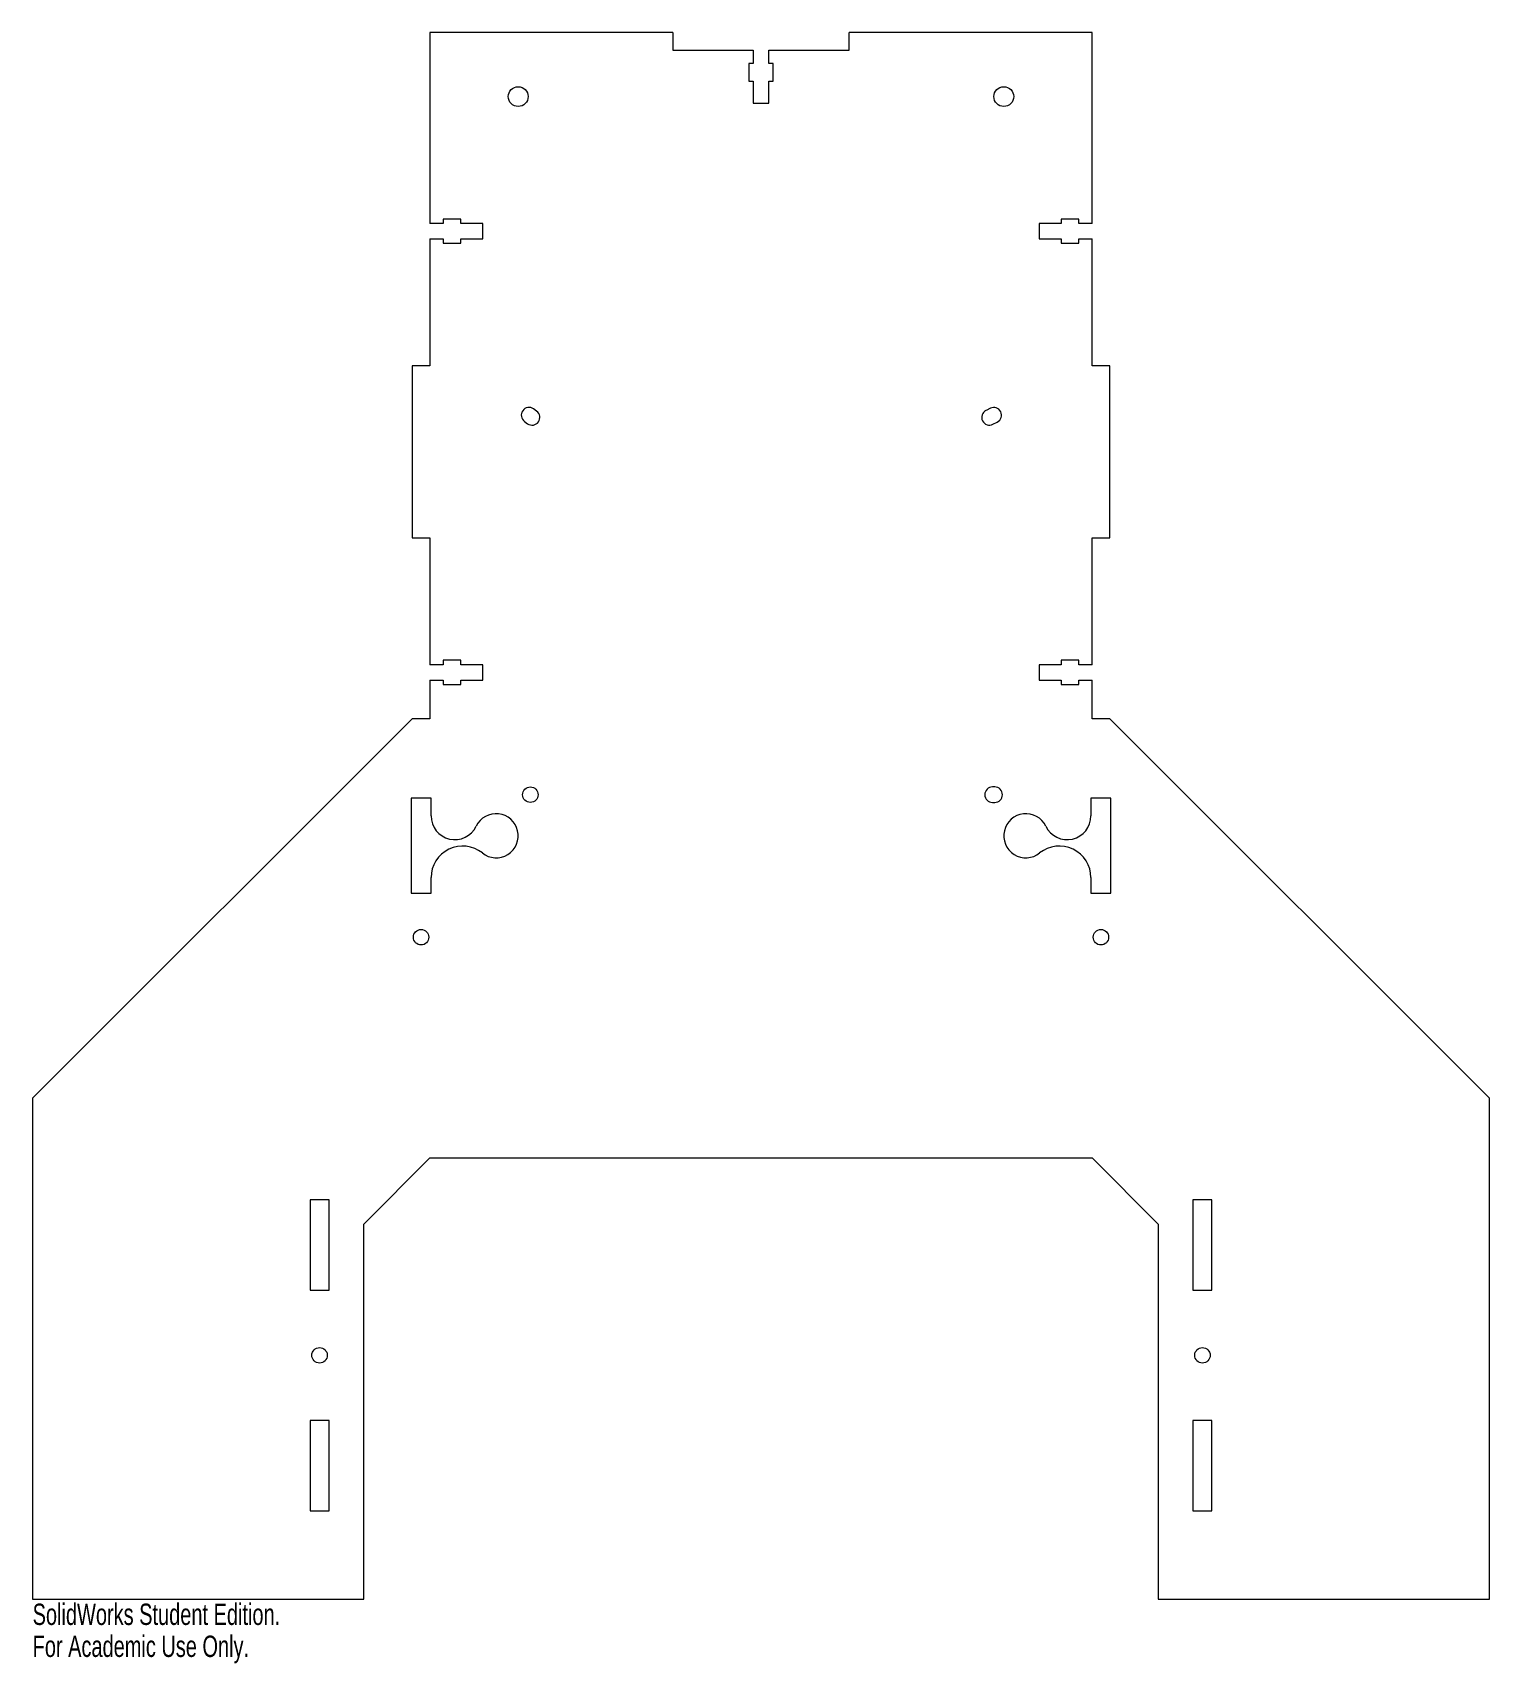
# Model space of a CAD drawing. Header units: millimetres. Extents: x -165 to 165, y -370 to 0.
import ezdxf

# ---------------------------------------------------------------- set-up
doc = ezdxf.new("R2010")
doc.units = ezdxf.units.MM
doc.styles.add('SLDTEXTSTYLE0', font='TXT', dxfattribs={"width": 0.7})

msp = doc.modelspace()

# ---------------------------------------------------------------- linework, layer by layer
at = {"color": 7, "linetype": 'Continuous', "lineweight": 15}
for p, q in [((-75, 0), (-75, -43.25)), ((-20, 0), (-75, 0)), ((-20, 0), (-20, -4)), ((75, 0), (20, 0)), ((20, -4), (20, 0)), ((75, -43.25), (75, 0)), ((-20, -4), (-1.75, -4)), ((-1.75, -7), (-2.75, -7)), ((-2.75, -7), (-2.75, -11)), ((-1.75, -4), (-1.75, -7)), ((1.75, -7), (1.75, -4)), ((1.75, -4), (20, -4)), ((2.75, -7), (1.75, -7)), ((2.75, -11), (2.75, -7)), ((-2.75, -11), (-1.75, -11)), ((-1.75, -11), (-1.75, -16)), ((1.75, -16), (1.75, -11)), ((1.75, -11), (2.75, -11)), ((-1.75, -16), (1.75, -16)), ((-72, -43.25), (-75, -43.25)), ((-68, -42.25), (-72, -42.25)), ((-72, -42.25), (-72, -43.25)), ((-68, -43.25), (-68, -42.25)), ((-63, -43.25), (-68, -43.25)), ((-63, -46.75), (-63, -43.25)), ((68, -43.25), (63, -43.25)), ((63, -43.25), (63, -46.75)), ((72, -42.25), (68, -42.25)), ((68, -42.25), (68, -43.25)), ((72, -43.25), (72, -42.25)), ((75, -43.25), (72, -43.25)), ((-75, -46.75), (-75, -75.5)), ((-75, -46.75), (-72, -46.75)), ((-72, -46.75), (-72, -47.75)), ((-72, -47.75), (-68, -47.75)), ((-68, -47.75), (-68, -46.75)), ((-68, -46.75), (-63, -46.75)), ((63, -46.75), (68, -46.75)), ((68, -46.75), (68, -47.75)), ((68, -47.75), (72, -47.75)), ((72, -47.75), (72, -46.75)), ((72, -46.75), (75, -46.75)), ((75, -75.5), (75, -46.75)), ((-79, -75.5), (-79, -114.5)), ((-75, -75.5), (-79, -75.5)), ((79, -75.5), (75, -75.5)), ((79, -114.5), (79, -75.5)), ((-53.57, -88.12), (-52.87, -88.62)), ((-50.83, -85.78), (-51.53, -85.28)), ((51.97, -85.13), (50.97, -85.63)), ((52.53, -88.77), (53.53, -88.27)), ((-79, -114.5), (-75, -114.5)), ((-75, -114.5), (-75, -143.25)), ((75, -114.5), (79, -114.5)), ((75, -143.25), (75, -114.5)), ((-72, -143.25), (-75, -143.25)), ((-68, -142.25), (-72, -142.25)), ((-72, -142.25), (-72, -143.25)), ((-68, -143.25), (-68, -142.25)), ((-63, -143.25), (-68, -143.25)), ((-63, -146.75), (-63, -143.25)), ((68, -143.25), (63, -143.25)), ((63, -143.25), (63, -146.75)), ((72, -142.25), (68, -142.25)), ((68, -142.25), (68, -143.25)), ((72, -143.25), (72, -142.25)), ((75, -143.25), (72, -143.25)), ((-75, -146.75), (-75, -155.5)), ((-75, -146.75), (-72, -146.75)), ((-72, -146.75), (-72, -147.75)), ((-72, -147.75), (-68, -147.75)), ((-68, -147.75), (-68, -146.75)), ((-68, -146.75), (-63, -146.75)), ((63, -146.75), (68, -146.75)), ((68, -146.75), (68, -147.75)), ((68, -147.75), (72, -147.75)), ((72, -147.75), (72, -146.75)), ((72, -146.75), (75, -146.75)), ((75, -155.5), (75, -146.75)), ((-79, -155.5), (-165, -241.5)), ((-75, -155.5), (-79, -155.5)), ((79, -155.5), (75, -155.5)), ((165, -241.5), (79, -155.5)), ((-74.75, -173.5), (-79.25, -173.5)), ((-79.25, -173.5), (-79.25, -195)), ((-74.75, -177.5), (-74.75, -173.5)), ((52.95, -170.95), (52.45, -170.95)), ((79.25, -173.5), (74.75, -173.5)), ((74.75, -173.5), (74.75, -177.5)), ((79.25, -195), (79.25, -173.5)), ((52.45, -174.45), (52.95, -174.45)), ((-74.75, -195), (-74.75, -191.5)), ((74.75, -191.5), (74.75, -195)), ((-79.25, -195), (-74.75, -195)), ((74.75, -195), (79.25, -195)), ((-165, -241.5), (-165, -355)), ((165, -355), (165, -241.5)), ((-90, -270), (-75, -255)), ((-75, -255), (75, -255)), ((75, -255), (90, -270)), ((-97.85, -264.5), (-102.15, -264.5)), ((-102.15, -264.5), (-102.15, -285)), ((-97.85, -285), (-97.85, -264.5)), ((102.15, -264.5), (97.85, -264.5)), ((97.85, -264.5), (97.85, -285)), ((102.15, -285), (102.15, -264.5)), ((-90, -355), (-90, -270)), ((90, -270), (90, -355)), ((-102.15, -285), (-97.85, -285)), ((97.85, -285), (102.15, -285)), ((-97.85, -314.5), (-102.15, -314.5)), ((-102.15, -314.5), (-102.15, -335)), ((-97.85, -335), (-97.85, -314.5)), ((97.85, -314.5), (97.85, -335)), ((102.15, -314.5), (97.85, -314.5)), ((102.15, -335), (102.15, -314.5)), ((-102.15, -335), (-97.85, -335)), ((97.85, -335), (102.15, -335)), ((-165, -355), (-90, -355)), ((90, -355), (165, -355))]:
    msp.add_line(p, q, dxfattribs=at)
for centre, radius in [((-55, -14.5), 2.25), ((55, -14.5), 2.25), ((-52.25, -172.7), 1.75), ((-77, -205), 1.75), ((77, -205), 1.75), ((-100, -299.75), 1.75), ((100, -299.75), 1.75)]:
    msp.add_circle(centre, radius, dxfattribs=at)
for centre, radius, start, end in [((-52.55, -86.7), 1.75, 54.4623, 234.4623), ((52.75, -86.7), 1.75, 296.5651, 116.5651), ((-51.85, -87.2), 1.75, 234.4623, 54.4623), ((51.75, -87.2), 1.75, 116.5651, 296.5651), ((52.45, -172.7), 1.75, 90, 270), ((52.95, -172.7), 1.75, 270, 90), ((-60, -182), 5, 231.3763, 154.3288), ((60, -182), 5, 25.6712, 308.6237), ((-69.36, -177.5), 5.39, 180, 334.3288), ((69.36, -177.5), 5.39, 205.6712, 0), ((-67.59, -191.5), 7.16, 51.3763, 180), ((67.59, -191.5), 7.16, 0, 128.6237)]:
    msp.add_arc(centre, radius, start, end, dxfattribs=at)

# ---------------------------------------------------------------- texts
at = {"color": 7, "linetype": 'Continuous', "char_height": 4.8336, "attachment_point": 1, "style": 'SLDTEXTSTYLE0'}
for s, insert in [('SolidWorks Student Edition.', (-165, -356.02)), ('For Academic Use Only.', (-165, -363.27))]:
    msp.add_mtext(s, dxfattribs=dict(at, insert=insert))

doc.saveas('drawing.dxf')
